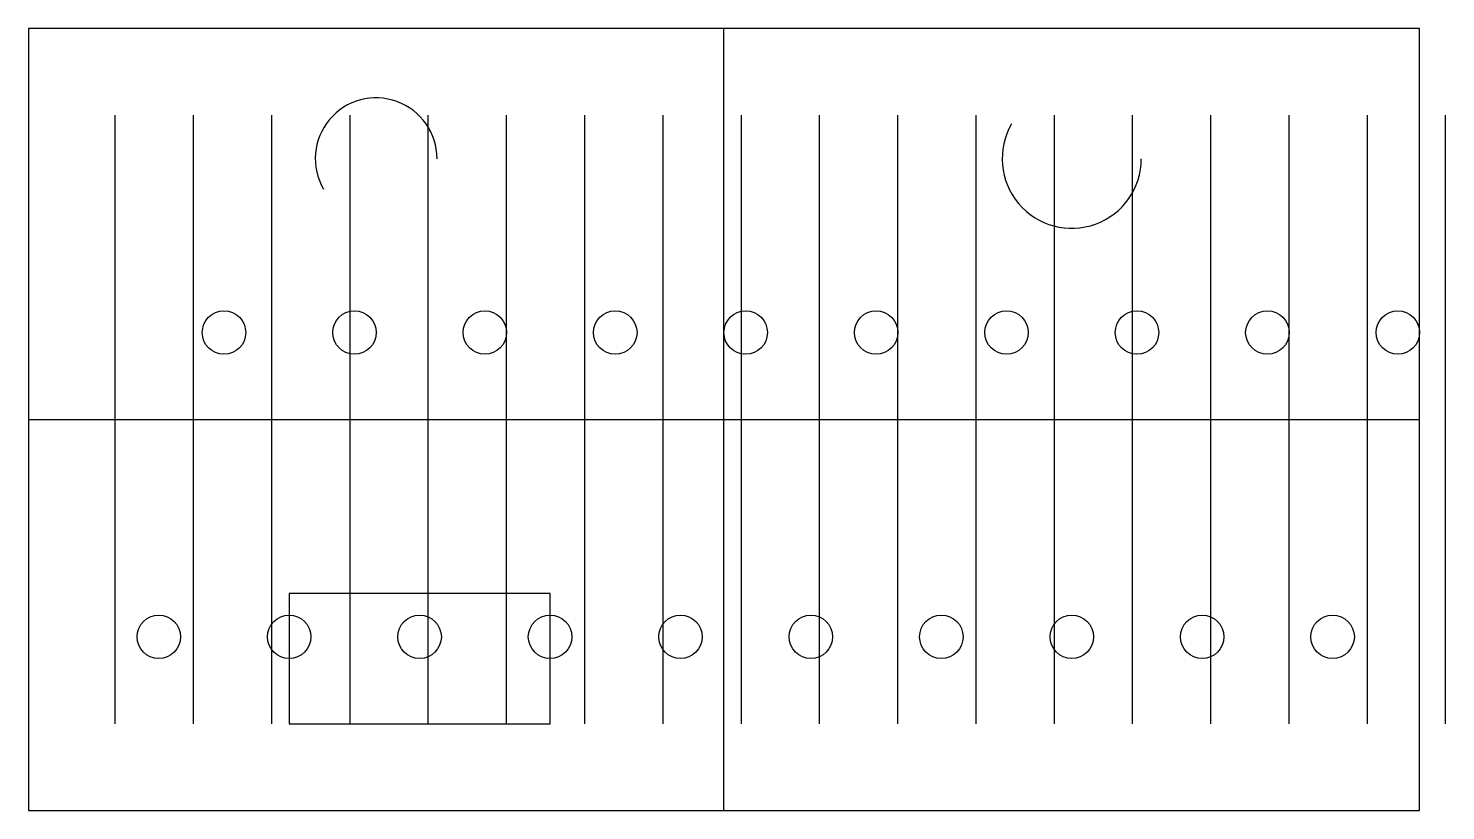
# Model space of a CAD drawing. Header units: millimetres. Extents: x 0 to 326, y 0 to 180.
import ezdxf

# ---------------------------------------------------------------- set-up
doc = ezdxf.new("R2010")
doc.units = ezdxf.units.MM
for name, color, linetype in [('3PT', 7, 'Continuous'), ('ADESIVO', 7, 'Continuous'), ('CUT', 7, 'Continuous'), ('VINCO', 7, 'Continuous')]:
    doc.layers.add(name, color=color, linetype=linetype)

msp = doc.modelspace()

# ---------------------------------------------------------------- linework, layer by layer
at = {"layer": '3PT'}
for p, q in [((20, 20), (20, 160)), ((38, 20), (38, 160)), ((56, 20), (56, 160)), ((74, 20), (74, 160)), ((92, 20), (92, 160)), ((110, 20), (110, 160)), ((128, 20), (128, 160)), ((146, 20), (146, 160)), ((164, 20), (164, 160)), ((182, 20), (182, 160)), ((200, 20), (200, 160)), ((218, 20), (218, 160)), ((236, 20), (236, 160)), ((254, 20), (254, 160)), ((272, 20), (272, 160)), ((290, 20), (290, 160)), ((308, 20), (308, 160)), ((326, 20), (326, 160))]:
    msp.add_line(p, q, dxfattribs=at)
at = {"layer": 'ADESIVO'}
msp.add_lwpolyline([(60, 20), (120, 20), (120, 50), (60, 50)], close=True, dxfattribs=at)
at = {"layer": 'CUT'}
for p, q in [((320, 180), (0, 180)), ((0, 180), (0, 0)), ((320, 0), (320, 180)), ((0, 0), (320, 0))]:
    msp.add_line(p, q, dxfattribs=at)
for centre in [(45, 110), (75, 110), (105, 110), (135, 110), (165, 110), (195, 110), (225, 110), (255, 110), (285, 110), (315, 110), (30, 40), (60, 40), (90, 40), (120, 40), (150, 40), (180, 40), (210, 40), (240, 40), (270, 40), (300, 40)]:
    msp.add_circle(centre, 5, dxfattribs=at)
for centre, radius, start, end in [((80, 150), 14, 0, 210), ((240, 150), 16, 150, 0)]:
    msp.add_arc(centre, radius, start, end, dxfattribs=at)
at = {"layer": 'VINCO'}
for p, q in [((160, 0), (160, 180)), ((0, 90), (320, 90))]:
    msp.add_line(p, q, dxfattribs=at)

doc.saveas('drawing.dxf')
